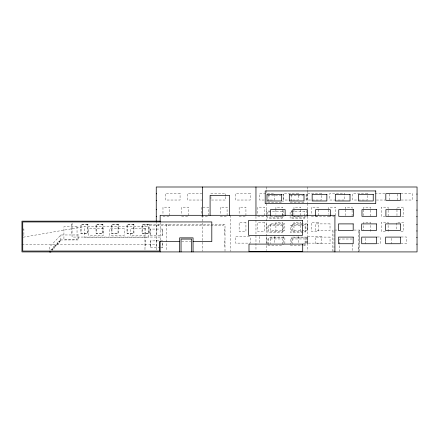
<?xml version="1.0" encoding="UTF-8"?>
<svg xmlns="http://www.w3.org/2000/svg" width="439" height="439" viewBox="0 0 439 439"><rect width="100%" height="100%" fill="white"/><g stroke="black" fill="none" stroke-linecap="round" stroke-linejoin="round"><path stroke-width="0.33" stroke-dasharray="2.19 1.65" d="M354.043 230.063L359.64 230.063L358.712 251.92L358.712 230.063M51.418 250.076L60.873 239.952M52.12 250.751L52.12 248.051L54.623 248.051L54.623 245.352L57.119 245.352L57.119 242.652L59.622 242.652L59.622 239.952L78.729 239.952L78.729 234.969L60.873 234.969L49.618 246.954L49.618 251.371M23.289 237.203L84.326 226.584L148.3 226.584L148.3 237.439L84.326 237.439L84.326 226.584M202.176 193.374L187.469 193.374L187.469 200.03L202.176 200.03M375.027 193.374L385.052 193.374M400.851 193.374L412.216 193.374L412.216 200.03L400.851 200.03M307.311 193.972L307.712 193.972L307.712 200.623L307.311 200.623M282.282 194.455L283.621 194.455L283.621 201.111L282.282 201.111M267.708 195.536L281.081 195.536M290.195 195.536L303.563 195.536M264.234 200.03L259.553 200.03L259.553 193.374L274.26 193.374L274.26 200.03L267.576 200.03M335.868 200.03L329.854 200.03L329.854 193.374L344.56 193.374L344.56 200.03L336.537 200.03M376.36 200.03L385.052 200.03M267.708 202.192L282.414 202.192M290.195 202.192L304.902 202.192M266.594 209.749L266.193 209.749L266.193 215.736M162.973 216.213L169.778 216.213M181.631 216.213L188.43 216.213M201.402 216.213L208.207 216.213M220.285 216.213L227.089 216.213M239.134 216.213L245.933 216.213M257.737 216.213L264.536 216.213M275.906 216.213L282.705 216.213M293.965 216.213L300.764 216.213M311.372 216.213L318.176 216.213M328.767 216.213L334.205 216.213M385.409 216.213L381.326 216.213L381.326 207.159L388.125 207.159L388.125 216.213M401.734 216.213L403.776 216.213L403.776 207.159L396.971 207.159L396.971 209.101M270.429 216.312L285.136 216.312M292.753 216.312L307.454 216.312M315.603 216.312L330.309 216.312M266.193 216.405L266.594 216.405M307.311 216.619L307.712 216.619M268.997 217.107L283.704 217.107M291.485 217.107L306.186 217.107M266.594 223.989L266.193 223.989L266.193 230.64L266.594 230.64M72.062 224.219L71.612 224.247L71.612 233.301L72.062 233.301M307.311 224.203L307.712 224.203L307.712 230.854L307.311 230.854M156.251 225.004L156.652 225.004L156.652 235.447L156.251 235.447M144.974 228.582L145.375 228.582L145.375 235.282L144.974 235.282M144.974 228.626L145.375 228.626M145.013 228.796L130.306 228.796L130.306 235.447L145.013 235.447M156.251 228.796L156.652 228.796M23.503 229.032L23.898 228.999L23.898 235.721L23.503 235.721M225.004 229.026L224.609 229.026L224.609 235.683L225.004 235.683M23.503 229.07L23.898 229.07M334.672 230.063L337.344 230.063M385.398 231.402L381.315 231.402L381.315 222.348L388.12 222.348L388.12 231.402M400.884 231.402L403.606 231.402L403.606 222.348L396.801 222.348L396.801 230.107M156.251 231.655L156.652 231.655M303.091 232.423L290.393 232.423L290.393 225.772L305.1 225.772L305.1 232.423L303.761 232.423M144.974 235.238L145.375 235.238M23.503 235.65L23.898 235.721M249.582 236.473L235.54 236.473L235.54 243.124L250.246 243.124L250.246 236.473M377.156 236.983L380.498 236.983L380.498 243.634L377.156 243.634M401.065 236.983L406.41 236.983L406.41 243.634L401.065 243.634M160.153 237.065L72.062 237.065L72.062 221.157M266.594 237.181L266.193 237.181L266.193 243.832M307.311 237.4L307.712 237.4L307.712 244.051L307.311 244.051M283.44 237.883L268.734 237.883L268.734 244.539M352.171 239.014L339.72 239.014L339.72 251.24M156.251 240.369L156.652 240.369L156.652 247.075L156.251 247.075M156.251 240.424L156.652 240.424M145.375 240.748L144.974 240.748L145.375 240.77L145.375 247.42L144.974 247.398M162.655 240.874L150.248 240.874L150.248 247.525L159.95 247.525M225.004 240.912L224.609 240.912L224.609 247.563L225.004 247.563M181.625 241.598L191.047 241.598M303.184 243.738L307.196 243.738L307.196 237.087L292.489 237.087L292.489 243.738M21.95 244.496L156.251 244.496M303.25 244.539L305.928 244.539L305.928 237.883L291.222 237.883L291.222 244.539M267.889 245.615L282.595 245.615M290.371 245.615L303.075 245.615M303.744 245.615L305.078 245.615L305.078 238.964L290.371 238.964L290.371 244.287M156.251 247.02L156.652 247.02M160.625 247.525L162.655 247.525L162.655 242.866M50.869 249.401L53.371 249.401L53.371 246.702L55.868 246.702L55.868 244.002L58.371 244.002L58.371 241.302L60.873 241.302L60.873 234.969M397.509 194.043L397.509 200.03M396.971 209.743L396.971 215.565M391.709 238.311L391.709 243.634M389.728 194.043L389.728 200.03M370.483 216.213L370.483 207.159L363.679 207.159L363.679 209.101M370.483 231.402L370.483 222.348L363.679 222.348L363.679 230.107M365.791 238.311L365.791 243.634M363.679 209.743L363.679 215.565M359.64 230.063L359.64 251.24M352.824 244.452L352.824 251.24M352.094 216.213L352.094 207.159L345.295 207.159L345.295 209.101M345.295 209.743L345.295 215.565M335.566 215.565L335.566 207.159L328.767 207.159L328.767 209.101M334.008 251.92L334.008 230.063L332.806 230.063L332.806 251.24M328.767 209.743L328.767 214.27M318.176 215.565L318.176 207.159L311.372 207.159L311.372 214.27M307.311 186.998L307.311 189.73M307.311 190.411L307.311 202.714M307.311 203.4L307.311 208.865M307.311 216.383L307.311 251.24M306.186 210.451L306.186 215.774M306.104 194.455L306.104 201.111M300.764 215.565L300.764 207.159L293.965 207.159L293.965 209.101M300.764 231.402L300.764 222.348L293.965 222.348L293.965 231.402M298.185 236.473L298.185 243.124M293.965 209.743L293.965 214.27M291.485 210.451L291.485 215.774M291.397 195.125L291.397 201.111M284.878 243.738L284.878 237.087L270.172 237.087L270.172 243.738M283.704 210.451L283.704 215.774M283.479 236.473L283.44 244.539M282.705 215.565L282.705 207.159L275.906 207.159L275.906 209.101M282.705 231.402L282.705 222.348L275.906 222.348L275.906 231.402M282.595 244.287L282.595 238.964L267.889 238.964L267.889 244.287M275.906 209.743L275.906 214.27M274.26 236.473L274.26 243.124M268.997 210.451L268.997 215.774M268.915 195.125L268.915 201.111M266.594 186.998L266.594 189.73M266.594 190.411L266.594 193.829M266.594 201.347L266.594 202.714M266.594 203.4L266.594 250.554M264.536 215.565L264.536 207.159L257.737 207.159L257.737 214.27M259.553 236.473L259.553 243.124M255.964 216.383L255.964 250.554M245.933 215.565L245.933 207.159L239.134 207.159L239.134 214.27M230.684 215.308L230.684 251.245M227.089 215.565L227.089 207.159L220.285 207.159L220.285 214.27M225.646 196.035L225.646 193.374L210.939 193.374L210.939 196.035M225.646 196.705L225.646 200.03L210.939 200.03L210.939 196.705M225.004 251.251L225.004 224.411L142.044 224.472L142.044 233.526L148.843 233.526L148.843 224.472M223.111 224.411L223.111 225.811L147.806 225.811L147.806 224.411M208.207 215.565L208.207 207.159L201.402 207.159L201.402 214.27M202.494 215.308L202.494 251.245M188.43 215.565L188.43 207.159L181.631 207.159L181.631 214.27M169.778 215.565L169.778 207.159L162.973 207.159L162.973 214.27M168.812 224.411L168.812 225.811M166.688 224.411L166.688 251.251M162.43 242.866L162.43 247.525M162.227 229.065L162.227 235.716M160.153 222.485L160.153 241.115M158.731 224.411L158.731 225.811M156.251 221.157L156.251 249.906M150.473 240.874L150.473 247.525M150.27 229.065L150.27 235.716M144.974 224.411L144.974 249.906M180.072 193.374L165.366 193.374L165.366 200.03L180.072 200.03L180.072 193.374M250.246 193.374L235.54 193.374L235.54 200.03L250.246 200.03L250.246 193.374M298.185 193.374L283.479 193.374L283.479 200.03L298.185 200.03L298.185 193.374M321.403 193.374L306.696 193.374L306.696 200.03L321.403 200.03L321.403 193.374M367.41 193.374L352.704 193.374L352.704 200.03L367.41 200.03L367.41 193.374M282.332 211.532L267.625 211.532L267.625 218.188L282.332 218.188L282.332 211.532M304.82 211.532L290.113 211.532L290.113 218.188L304.82 218.188L304.82 211.532M245.933 222.348L239.134 222.348L239.134 231.402L245.933 231.402L245.933 222.348M264.536 222.348L257.737 222.348L257.737 231.402L264.536 231.402L264.536 222.348M318.176 222.348L311.372 222.348L311.372 231.402L318.176 231.402L318.176 222.348M284.856 223.895L270.15 223.895L270.15 230.546L284.856 230.546L284.856 223.895M307.174 223.895L292.467 223.895L292.467 230.546L307.174 230.546L307.174 223.895M330.029 223.895L315.323 223.895L315.323 230.546L330.029 230.546L330.029 223.895M87.943 224.247L81.138 224.247L81.138 233.301L87.943 233.301L87.943 224.247M102.83 224.247L96.031 224.247L96.031 233.301L102.83 233.301L102.83 224.247M118.009 224.247L111.204 224.247L111.204 233.301L118.009 233.301L118.009 224.247M133.818 224.247L127.014 224.247L127.014 233.301L133.818 233.301L133.818 224.247M149.183 224.247L142.384 224.247L142.384 233.301L149.183 233.301L149.183 224.247M87.602 224.472L80.798 224.472L80.798 233.526L87.602 233.526L87.602 224.472M102.967 224.472L96.163 224.472L96.163 233.526L102.967 233.526L102.967 224.472M118.777 224.472L111.972 224.472L111.972 233.526L118.777 233.526L118.777 224.472M133.955 224.472L127.151 224.472L127.151 233.526L133.955 233.526L133.955 224.472M283.424 224.691L268.717 224.691L268.717 231.342L283.424 231.342L283.424 224.691M305.906 224.691L291.2 224.691L291.2 231.342L305.906 231.342L305.906 224.691M282.612 225.772L267.905 225.772L267.905 232.423L282.612 232.423L282.612 225.772M77.034 226.694L63.929 226.694L63.929 239.601L77.034 239.601L77.034 226.694M103.33 228.796L88.623 228.796L88.623 235.447L103.33 235.447L103.33 228.796M124.226 228.796L109.52 228.796L109.52 235.447L124.226 235.447L124.226 228.796M162.452 229.065L150.045 229.065L150.045 235.716L162.452 235.716L162.452 229.065M321.403 236.473L306.696 236.473L306.696 243.124L321.403 243.124L321.403 236.473M330.046 237.087L315.339 237.087L315.339 243.738L330.046 243.738L330.046 237.087"/><path stroke-width="0.66" d="M156.251 193.797L156.652 193.797M416.649 194.082L417.05 194.082M156.251 200.453L156.652 200.453M416.649 200.733L417.05 200.733M156.251 209.716L156.652 209.716M416.649 210.078L417.05 210.078M156.251 216.367L156.652 216.367M416.649 216.729L417.05 216.729M160.153 221.157L21.95 221.157L21.95 251.92L417.05 251.92L417.05 186.998L156.251 186.998L156.251 221.157M416.649 224.313L417.05 224.313M416.649 230.963L417.05 230.963M416.649 237.51L417.05 237.51M179.611 241.598L159.494 241.598L159.494 251.053L22.74 251.053L22.74 221.942L211.812 221.942L211.812 241.598L193.067 241.598M416.649 244.161L417.05 244.161M49.618 252.002L50.869 252.002M334.924 251.92L334.924 215.308L160.153 215.308L160.153 221.942M330.309 215.642L330.309 209.655L315.603 209.655L315.603 215.642M307.454 215.642L307.454 209.655L292.753 209.655L292.753 215.642M285.136 215.642L285.136 209.655L270.429 209.655L270.429 215.642M255.964 186.998L255.964 215.017M229.646 215.308L229.646 195.399L210.089 195.399L210.089 215.308M202.494 186.998L202.494 215.308M193.067 251.92L193.067 237.867L179.611 237.867L179.611 251.92M191.695 251.92L191.695 239.068L181.038 239.068L181.038 251.92M160.153 241.598L160.153 251.92M375.751 190.943L265.205 190.943L265.205 203.597L375.751 203.597L375.751 190.943M400.527 193.659L385.821 193.659L385.821 200.316L400.527 200.316L400.527 193.659M281.69 194.318L266.983 194.318L266.983 200.969L281.69 200.969L281.69 194.318M304.007 194.318L289.301 194.318L289.301 200.969L304.007 200.969L304.007 194.318M326.863 194.318L312.156 194.318L312.156 200.969L326.863 200.969L326.863 194.318M350.02 194.318L335.314 194.318L335.314 200.969L350.02 200.969L350.02 194.318M373.238 194.318L358.531 194.318L358.531 200.969L373.238 200.969L373.238 194.318M353.466 209.655L338.76 209.655L338.76 216.312L353.466 216.312L353.466 209.655M376.684 209.655L361.977 209.655L361.977 216.312L376.684 216.312L376.684 209.655M400.609 209.655L385.903 209.655L385.903 216.312L400.609 216.312L400.609 209.655M302.383 220.389L248.661 220.389L248.661 235.447L302.383 235.447L302.383 220.389M353.186 223.895L338.48 223.895L338.48 230.546L353.186 230.546L353.186 223.895M376.404 223.895L361.698 223.895L361.698 230.546L376.404 230.546L376.404 223.895M400.33 223.895L385.623 223.895L385.623 230.546L400.33 230.546L400.33 223.895M353.203 237.087L338.502 237.087L338.502 243.738L353.203 243.738L353.203 237.087M376.421 237.087L361.714 237.087L361.714 243.738L376.421 243.738L376.421 237.087M400.346 237.087L385.64 237.087L385.64 243.738L400.346 243.738L400.346 237.087M302.712 244.095L248.99 244.095L248.99 251.624L302.712 251.624L302.712 244.095"/></g></svg>
